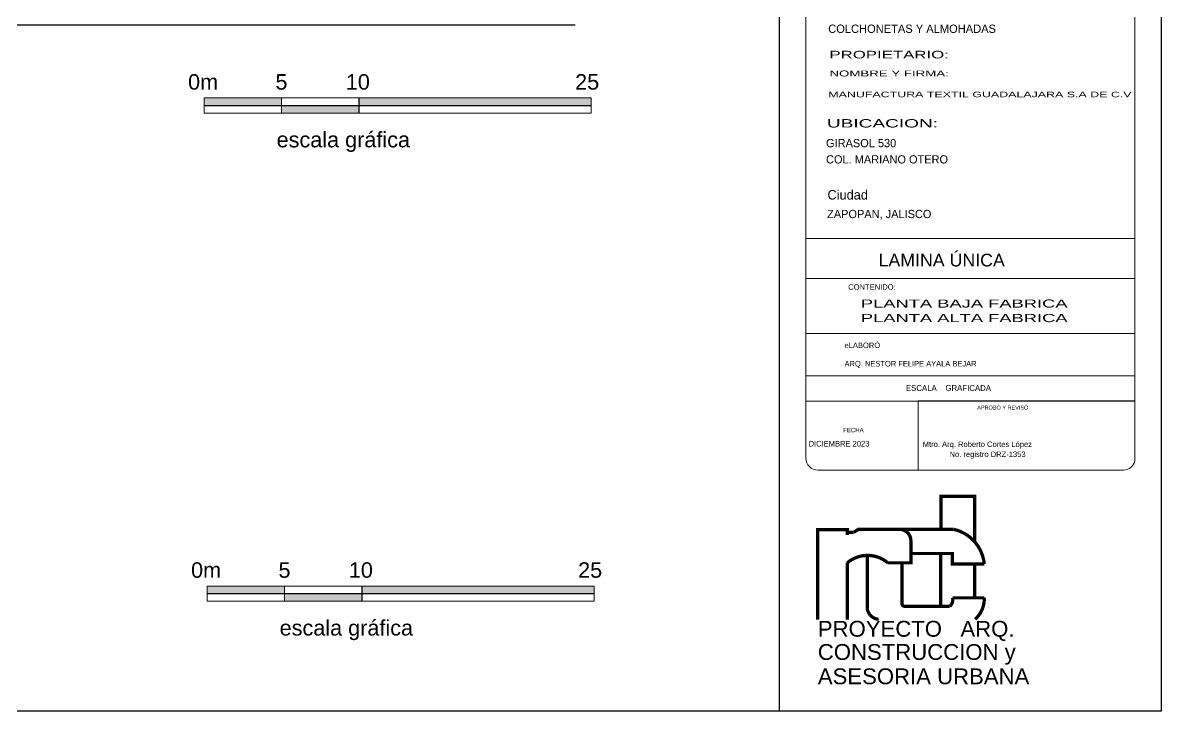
# Model space of a CAD drawing. Header units: millimetres. Extents: x 0 to 265, y 0 to 186.
# Drawn here: x 243.66 to 265.43, y 48.15 to 61.32 of the extents above; entities that cross this region are included whole.
import ezdxf
from ezdxf.enums import TextEntityAlignment as Align

# ---------------------------------------------------------------- set-up
doc = ezdxf.new("R2010")
doc.units = ezdxf.units.MM
doc.layers.add('BANQUETA', color=241, linetype='Continuous')
doc.layers.add('Logo', color=244, linetype='Continuous', lineweight=0)
doc.layers.add('Solapa', color=7, linetype='Continuous', lineweight=18)
doc.styles.add('DRENAJE', font='bgothm.ttf', dxfattribs={"height": 0.12})
doc.styles.get("Standard").update_dxf_attribs({"font": 'arial.ttf'})
doc.styles.add('SWIS', font='swissek.ttf')

# ---------------------------------------------------------------- blocks, each defined once
blk = doc.blocks.new('rcl')
at = {"layer": 'Logo', "const_width": 0.11}
for points in [[(6008.685, 20177.511), (6008.685, 20178.612), (6009.812, 20178.612), (6009.812, 20177.082)], [(6004.539, 20174.457), (6004.539, 20177.486), (6005.529, 20177.486), (6005.529, 20177.311)], [(6005.529, 20177.398), (6005.748, 20177.398)], [(6008.672, 20176.673), (6008.672, 20174.945)], [(6009.812, 20176.335), (6009.812, 20175.196)]]:
    blk.add_lwpolyline(points, dxfattribs=at)
for points in [[(6005.529, 20174.457), (6005.529, 20176.372, -0.366728), (6006.894, 20176.372), (6007.67, 20176.372), (6007.67, 20177.111, 0.39279), (6007.315, 20177.498)], [(6005.748, 20177.398), (6005.905, 20177.498), (6009.111, 20177.498, -0.322646), (6010.138, 20176.335), (6009.061, 20176.335), (6009.061, 20176.685), (6007.67, 20176.685)], [(6006.205, 20176.622), (6006.205, 20174.945, 0.438068), (6006.589, 20174.474)], [(6007.37, 20176.372), (6007.37, 20175.006, 0.414214), (6007.468, 20174.908), (6008.973, 20174.908, 0.288423), (6009.073, 20175.196), (6010.138, 20175.196, -0.219408), (6009.831, 20174.474)]]:
    blk.add_lwpolyline(points, format="xyb", dxfattribs=at)
blk = doc.blocks.new('A$C09FE616F')
at = {"layer": 'Logo', "lineweight": 0, "xscale": 0.9853963680090263, "yscale": 0.9853963680090263, "zscale": 0.9853963680090263}
blk.add_blockref('rcl', (-5916.615, -19877.436), dxfattribs=at)
at = {"layer": 'Logo', "char_height": 0.52482, "attachment_point": 1}
for s, insert, width in [('{\\fSwis721 BlkEx BT|b0|i0|c0|p34;PROYECTO   ARQ.}', (0.238, 2.365), 9.8387), ('{\\fSwis721 BlkEx BT|b0|i0|c0|p34;CONSTRUCCION y}', (0.238, 1.596), 10.08663), ('{\\fSwis721 BlkEx BT|b0|i0|c0|p34;ASESORIA URBANA}', (0.238, 0.79), 12.53795)]:
    blk.add_mtext(s, dxfattribs=dict(at, insert=insert, width=width))

msp = doc.modelspace()

# ---------------------------------------------------------------- hatches: boundary and pattern name
h = msp.add_hatch(color=256)
h.dxf.hatch_style = 1
h.paths.add_polyline_path([(248.604, 59.879), (247.124, 59.879), (247.124, 59.735), (248.604, 59.735)])
h.paths.add_polyline_path([(250.084, 59.735), (248.604, 59.735), (248.604, 59.591), (250.084, 59.591)])
h.paths.add_polyline_path([(254.525, 59.879), (250.084, 59.879), (250.084, 59.735), (254.525, 59.735)])
h = msp.add_hatch(color=256)
h.dxf.hatch_style = 1
h.paths.add_polyline_path([(248.661, 50.543), (247.181, 50.543), (247.181, 50.399), (248.661, 50.399)])
h.paths.add_polyline_path([(250.142, 50.399), (248.661, 50.399), (248.661, 50.255), (250.142, 50.255)])
h.paths.add_polyline_path([(254.582, 50.543), (250.142, 50.543), (250.142, 50.399), (254.582, 50.399)])

# ---------------------------------------------------------------- linework, layer by layer
for p, q in [((258.131, 48.15), (258.131, 76.05)), ((250.084, 59.879), (250.084, 59.591)), ((247.124, 59.735), (254.525, 59.735)), ((260.779, 54.084), (264.927, 54.084)), ((250.142, 50.543), (250.142, 50.255)), ((247.181, 50.399), (254.582, 50.399))]:
    msp.add_line(p, q)
at = {"lineweight": 0}
for p, q in [((247.124, 59.879), (254.525, 59.879)), ((247.124, 59.879), (247.124, 59.591)), ((248.604, 59.879), (248.604, 59.591)), ((254.525, 59.879), (254.525, 59.591)), ((247.124, 59.591), (254.525, 59.591)), ((247.181, 50.543), (254.582, 50.543)), ((247.181, 50.543), (247.181, 50.255)), ((248.661, 50.543), (248.661, 50.255)), ((254.582, 50.543), (254.582, 50.255)), ((247.181, 50.255), (254.582, 50.255))]:
    msp.add_line(p, q, dxfattribs=at)
msp.add_lwpolyline([(222.23, 48.15), (222.23, 76.05), (265.43, 76.05), (265.43, 48.15)], close=True)
at = {"layer": 'BANQUETA'}
msp.add_line((225.265, 61.275), (254.223, 61.275), dxfattribs=at)
at = {"layer": 'Solapa', "linetype": 'Continuous'}
for p, q in [((258.634, 52.992), (258.634, 61.96)), ((264.927, 61.97), (264.927, 52.982)), ((258.634, 57.193), (264.927, 57.193)), ((259.333, 57.193), (264.011, 57.193)), ((258.634, 56.424), (264.927, 56.424)), ((264.927, 55.377), (258.634, 55.377)), ((264.927, 54.563), (258.634, 54.563)), ((260.779, 54.078), (258.634, 54.078)), ((260.779, 54.084), (260.779, 52.761)), ((264.706, 52.761), (258.865, 52.761))]:
    msp.add_line(p, q, dxfattribs=at)
for centre, radius, start, end in [((258.865, 52.992), 0.231, 180, 270), ((264.706, 52.982), 0.221, 270, 0)]:
    msp.add_arc(centre, radius, start, end, dxfattribs=at)

# ---------------------------------------------------------------- block references
at = {"layer": 'Logo', "xscale": 0.5771984112638356, "yscale": 0.5771984112638356, "zscale": 0.5771984112638356}
msp.add_blockref('A$C09FE616F', (258.725, 48.513), dxfattribs=at)

# ---------------------------------------------------------------- texts
at = {"color": 0, "lineweight": 40}
for s, height, p in [('0m', 0.2961, (246.819, 60.038)), ('5', 0.296, (248.49, 60.038)), ('10', 0.2961, (249.835, 60.038)), ('25', 0.2961, (254.221, 60.038)), ('0m', 0.2961, (246.876, 50.702)), ('5', 0.296, (248.548, 50.702)), ('10', 0.2961, (249.893, 50.702)), ('25', 0.2961, (254.278, 50.702))]:
    msp.add_text(s, height=height, dxfattribs=at).set_placement(p)
at = {"linetype": 'Continuous', "style": 'SWIS'}
for p in [(248.512, 59.23), (248.57, 49.893)]:
    msp.add_text('escala gráfica', height=0.29605, dxfattribs=at).set_placement(p, align=Align.TOP_LEFT)
at = {"layer": 'Solapa', "linetype": 'Continuous'}
for s, height, style, p in [('COLCHONETAS Y ALMOHADAS', 0.15874, 'DRENAJE', (259.061, 61.282)), ('GIRASOL 530', 0.15698, 'DRENAJE', (259.02, 59.094)), ('COL. MARIANO OTERO', 0.15698, 'DRENAJE', (259.02, 58.783)), ('Ciudad ', 0.1827, 'DRENAJE', (259.047, 58.118)), ('ZAPOPAN, JALISCO', 0.15698, 'DRENAJE', (259.04, 57.738)), ('LAMINA ÚNICA', 0.24299, 'SWIS', (260.024, 56.899)), ('CONTENIDO:', 0.1047, 'DRENAJE', (259.444, 56.315)), ('eLABORÓ', 0.1047, 'DRENAJE', (259.372, 55.2)), ('ARQ. NESTOR FELIPE AYALA BEJAR', 0.10717, 'DRENAJE', (259.374, 54.85)), ('ESCALA    GRAFICADA', 0.11174, 'DRENAJE', (260.547, 54.388)), ('APROBÓ Y REVISÓ', 0.07636, 'DRENAJE', (261.91, 53.995)), ('FECHA', 0.0837, 'DRENAJE', (259.347, 53.569)), ('DICIEMBRE 2023', 0.1079, 'DRENAJE', (258.686, 53.32)), ('Mtro. Arq. Roberto Cortes López', 0.10465, 'DRENAJE', (260.869, 53.308)), ('No. registro DRZ-1353', 0.10465, 'DRENAJE', (261.382, 53.117))]:
    msp.add_text(s, height=height, dxfattribs=dict(at, style=style)).set_placement(p, align=Align.TOP_LEFT)
at = {"layer": 'Solapa', "linetype": 'Continuous', "style": 'DRENAJE'}
for s, height, p, p2 in [('PROPIETARIO:', 0.14568, (259.084, 60.635), (261.369, 60.635)), ('NOMBRE Y FIRMA:', 0.1139, (259.084, 60.29), (261.369, 60.29)), ('MANUFACTURA TEXTIL GUADALAJARA S.A DE C.V', 0.10575, (259.063, 59.893), (264.862, 59.893)), ('UBICACION:', 0.1599, (259.036, 59.314), (261.161, 59.314)), ('PLANTA BAJA FABRICA', 0.15412, (259.686, 55.87), (263.638, 55.87)), ('PLANTA ALTA FABRICA', 0.15592, (259.686, 55.592), (263.638, 55.592))]:
    msp.add_text(s, height=height, dxfattribs=at).set_placement(p, p2, align=Align.ALIGNED)

doc.saveas('drawing.dxf')
